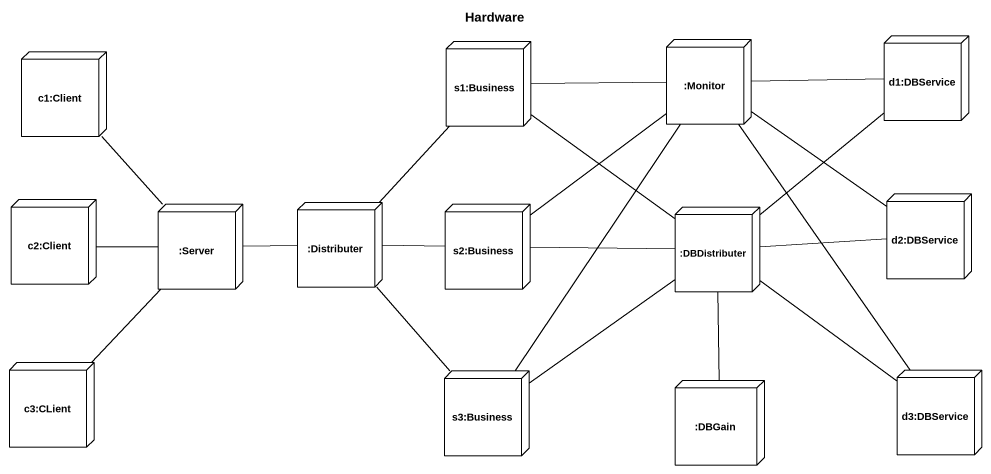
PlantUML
@startuml
title Hardware
node "c1:Client" as c1_Client #FFFFFF
node "s1:Business" as s1_Business #FFFFFF
node ":Monitor" as Monitor #FFFFFF
node "d1:DBService" as d1_DBService #FFFFFF
node "c2:Client" as c2_Client #FFFFFF
node ":Server" as Server #FFFFFF
node ":Distributer" as Distributer #FFFFFF
node "s2:Business" as s2_Business #FFFFFF
node ":DBDistributer" as DBDistributer #FFFFFF
node "d2:DBService" as d2_DBService #FFFFFF
node "c3:CLient" as c3_CLient #FFFFFF
node "s3:Business" as s3_Business #FFFFFF
node ":DBGain" as DBGain #FFFFFF
node "d3:DBService" as d3_DBService #FFFFFF
c1_Client -- Server
s1_Business -right- Monitor
s1_Business -- DBDistributer
Monitor -right- d1_DBService
Monitor -- d2_DBService
Monitor -- d3_DBService
c2_Client -right- Server
Server -right- Distributer
Server -- c3_CLient
Distributer -up- s1_Business
Distributer -right- s2_Business
Distributer -- s3_Business
s2_Business -up- Monitor
s2_Business -right- DBDistributer
DBDistributer -up- d1_DBService
DBDistributer -right- d2_DBService
DBDistributer -- DBGain
DBDistributer -- d3_DBService
s3_Business -up- Monitor
s3_Business -up- DBDistributer
@enduml
